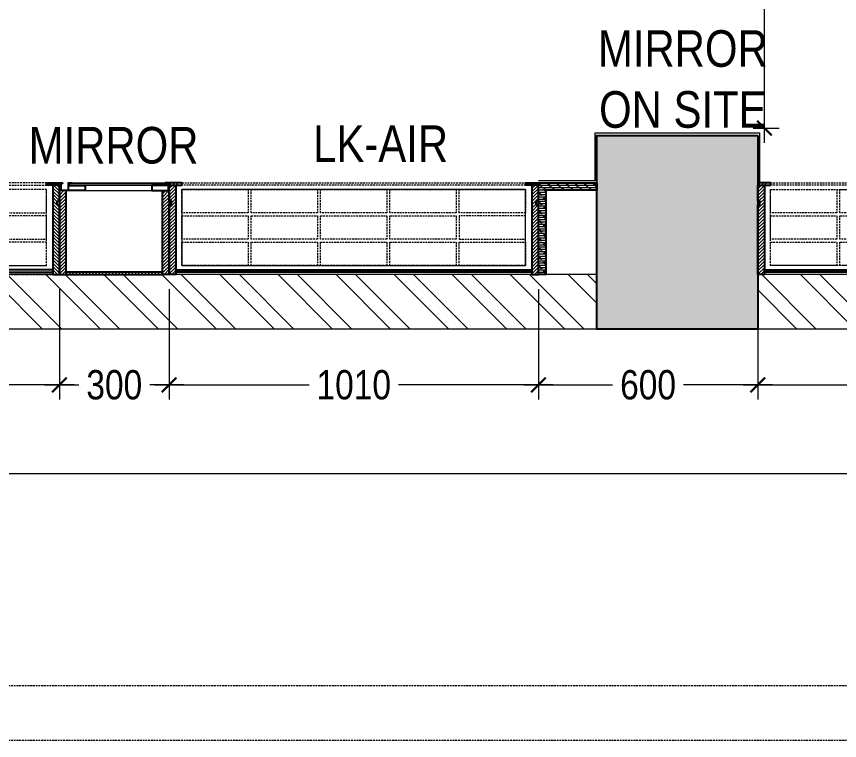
# Model space of a CAD drawing. Extents: x 6455 to 25617, y -919848 to -899772.
# Drawn here: x 12262 to 14513, y -908963 to -906982 of the extents above; entities that cross this region are included whole.
import ezdxf
from ezdxf.lldxf.tags import DXFTag

# ---------------------------------------------------------------- set-up
doc = ezdxf.new("R2010")
doc.units = 0
doc.header["$LTSCALE"] = 40
doc.header["$MEASUREMENT"] = 0
doc.header["$PDMODE"] = 3
doc.linetypes.add('a_p6_plan_L18$0$HIDDEN', pattern=[0.375, 0.25, -0.125])
doc.linetypes.add('HIDDEN2', pattern=[0.1875, 0.125, -0.0625])
for name, color, linetype, lineweight in [('A-WALL-MASY', 1, 'Continuous', 9), ('Column', 243, 'Continuous', 9), ('Column hatch', 8, 'Continuous', 9), ('dimensions', 149, 'Continuous', 5), ('Floor-Unit', 1, 'Continuous', 13), ('IM-ANNO-HATCH', 8, 'Continuous', 5), ('LENS_PARTITION', 21, 'Continuous', 25), ('LENS_TEXT', 31, 'HIDDEN2', 5), ('LN-ELEVATION-1', 81, 'Continuous', 25), ('LN-ELEVATION-2', 103, 'Continuous', 20), ('LN-ELEVATION-3', 125, 'a_p6_plan_L18$0$HIDDEN', 18), ('LN-ELEVATION-4', 145, 'Continuous', 13), ('LN-HATCH', 251, 'Continuous', 0), ('Mirror', 4, 'Continuous', 15), ('wall hatch', 22, 'Continuous', 9)]:
    doc.layers.add(name, color=color, linetype=linetype, lineweight=lineweight)
doc.styles.get("Standard").update_dxf_attribs({"font": 'ARIALN.TTF'})
tags = doc.linetypes.add('DASHED2', pattern=[0.375, 0.25, -0.125]).pattern_tags.tags
tags[6:7] = [DXFTag(74, 4), DXFTag(75, 0), DXFTag(340, '0'), DXFTag(46, 1.0), DXFTag(50, 0.0), DXFTag(44, 0.0), DXFTag(45, 0.0)]
tags[4:5] = [DXFTag(74, 4), DXFTag(75, 0), DXFTag(340, '0'), DXFTag(46, 1.0), DXFTag(50, 0.0), DXFTag(44, 0.0), DXFTag(45, 0.0)]
doc.dimstyles.new('Working', dxfattribs={"dimscale": 0.8, "dimtxt": 100, "dimasz": 50, "dimexe": 50, "dimexo": 50, "dimgap": 25, "dimtad": 0, "dimdec": 0, "dimzin": 0, "dimdsep": 46, "dimtxsty": 'Standard', "dimblk": 'ARCHTICK', "dimcen": 0, "dimdle": 50, "dimclrd": 250, "dimclre": 8, "dimclrt": 7, "dimadec": 0, "dimazin": 0, "dimtfac": 1, "dimtdec": 0, "dimtofl": 0, "dimtmove": 1, "dimatfit": 3, "dimfxl": 3, "dimtolj": 1, "dimlwd": 5, "dimlwe": 0, "dimarcsym": 0})
pattern_1 = [(45, (7858054.0837, 3504049.203), (-4.4901280605, 4.4901280605), [])]
pattern_2 = [(45, (7858558.917, 3503823.203), (-4.4901280605, 4.4901280605), [])]

# ---------------------------------------------------------------- blocks, each defined once
blk = doc.blocks.new('12MM VC PLAN')
at = {"layer": 'LN-HATCH', "ltscale": 0.5}
h = blk.add_hatch(dxfattribs=at)
h.set_pattern_fill('ANSI31', color=256, scale=2)
h.set_pattern_definition([(45, (3760859.753, 1795248.936), (-4.490128061, 4.490128061), [])])
h.paths.add_polyline_path([(-1200, 250), (-1200, 60), (-1194, 60), (-1194, 50), (-1200, 50), (-1200, 6), (-1182, 6), (-1182, 250)])
h = blk.add_hatch(dxfattribs=at)
h.set_pattern_fill('ANSI31', color=256, scale=2)
h.set_pattern_definition(pattern_1)
h.paths.add_polyline_path([(0, 250), (0, 60), (-6, 60), (-6, 50), (0, 50), (0, 6), (-18, 6), (-18, 250)])
h = blk.add_hatch(dxfattribs=at)
h.set_pattern_fill('ANSI31', color=256, scale=2)
h.set_pattern_definition([(45, (7858047.0837, 3504049.203), (-4.4901280605, 4.4901280605), [])])
h.paths.add_polyline_path([(-1165, 6), (-1165, 0), (-1200, 0), (-1200, 6)])
h = blk.add_hatch(dxfattribs=at)
h.set_pattern_fill('ANSI31', color=256, scale=2)
h.set_pattern_definition(pattern_1)
h.paths.add_polyline_path([(-28, 6), (-28, 0), (0, 0), (0, 6)])
at = {"layer": 'LN-ELEVATION-1', "ltscale": 0.5}
for points in [[(-1200, 250), (-1200, 60), (-1194, 60), (-1194, 50), (-1200, 50), (-1200, 6), (-1182, 6), (-1182, 250)], [(0, 250), (0, 60), (-6, 60), (-6, 50), (0, 50), (0, 6), (-18, 6), (-18, 250)], [(-18, 238), (-1182, 238), (-1182, 244), (-18, 244)], [(-1165, 6), (-1165, 0), (-1200, 0), (-1200, 6)], [(-35, 6), (-35, 0), (0, 0), (0, 6)]]:
    blk.add_lwpolyline(points, close=True, dxfattribs=at)
at = {"layer": 'LN-ELEVATION-3', "ltscale": 0.5}
for p, q in [((-1182, 250), (-18, 250)), ((-1165, 6), (-35, 6)), ((-35, 0), (-1165, 0))]:
    blk.add_line(p, q, dxfattribs=at)
for points in [[(-1165, 226), (-35, 226), (-35, 18), (-1165, 18)], [(-1165, 226), (-983.3, 226), (-983.3, 162), (-1165, 162)], [(-975.3, 226), (-793.7, 226), (-793.7, 162), (-975.3, 162)], [(-785.7, 226), (-604, 226), (-604, 162), (-785.7, 162)], [(-596, 226), (-414.3, 226), (-414.3, 162), (-596, 162)], [(-406.3, 226), (-224.7, 226), (-224.7, 162), (-406.3, 162)], [(-216.7, 226), (-35, 226), (-35, 162), (-216.7, 162)], [(-1165, 90), (-983.3, 90), (-983.3, 154), (-1165, 154)], [(-975.3, 154), (-793.7, 154), (-793.7, 90), (-975.3, 90)], [(-785.7, 154), (-604, 154), (-604, 90), (-785.7, 90)], [(-596, 154), (-414.3, 154), (-414.3, 90), (-596, 90)], [(-406.3, 154), (-224.7, 154), (-224.7, 90), (-406.3, 90)], [(-216.7, 154), (-35, 154), (-35, 90), (-216.7, 90)], [(-1165, 82), (-983.3, 82), (-983.3, 18), (-1165, 18)], [(-975.3, 82), (-793.7, 82), (-793.7, 18), (-975.3, 18)], [(-785.7, 82), (-604, 82), (-604, 18), (-785.7, 18)], [(-596, 82), (-414.3, 82), (-414.3, 18), (-596, 18)], [(-406.3, 82), (-224.7, 82), (-224.7, 18), (-406.3, 18)], [(-216.7, 82), (-35, 82), (-35, 18), (-216.7, 18)]]:
    blk.add_lwpolyline(points, close=True, dxfattribs=at)
blk = doc.blocks.new('GFCHGFD')
at = {"layer": 'LN-HATCH', "ltscale": 0.5}
h = blk.add_hatch(dxfattribs=at)
h.set_pattern_fill('ANSI31', color=256, scale=2)
h.set_pattern_definition([(45, (4060076.63, 1708724.648), (-4.4901280605, 4.4901280605), [])])
h.paths.add_polyline_path([(-144.2, 105.2), (-126.2, 105.2), (-126.2, -123.8), (-144.2, -123.8)])
h.paths.add_polyline_path([(-126.2, 99.2), (137.8, 99.2), (137.8, 105.2), (-126.2, 105.2)])
h.paths.add_polyline_path([(155.8, 105.2), (137.8, 105.2), (137.8, -123.8), (155.8, -123.8)])
at = {"layer": 'LN-ELEVATION-1'}
for points in [[(-144.2, 105.2), (-126.2, 105.2), (-126.2, -123.8), (-144.2, -123.8)], [(-126.2, 99.2), (137.8, 99.2), (137.8, 105.2), (-126.2, 105.2)], [(155.8, 105.2), (137.8, 105.2), (137.8, -123.8), (155.8, -123.8)], [(-97.2, -137.8), (-97.2, -123.8), (-142.2, -123.8), (-142.2, -144.8), (-133.2, -144.8), (-133.2, -143.3), (-140.7, -143.3), (-140.7, -137.8)], [(85.8, -137.8), (85.8, -123.8), (130.8, -123.8), (130.8, -144.8), (121.8, -144.8), (121.8, -143.3), (129.3, -143.3), (129.3, -137.8)], [(147.8, -144.8), (147.8, -143.3), (152.3, -143.3), (152.3, -125.3), (130.8, -125.3), (130.8, -123.8), (153.8, -123.8), (153.8, -144.8)]]:
    blk.add_lwpolyline(points, close=True, dxfattribs=at)
at = {"layer": 'LN-ELEVATION-2'}
blk.add_lwpolyline([(-97.2, -137.8), (85.8, -137.8), (85.8, -123.8), (-97.2, -123.8)], close=True, dxfattribs=at)
at = {"layer": 'LN-ELEVATION-4', "ltscale": 0.5}
blk.add_line((121.8, -144.8), (-133.2, -144.8), dxfattribs=at)
at = {"layer": 'Mirror', "lineweight": 0}
blk.add_lwpolyline([(-140.7, -137.8), (129.3, -137.8), (129.3, -143.3), (-140.7, -143.3)], close=True, dxfattribs=at)
blk = doc.blocks.new('A$C1f20e75f')
at = {"linetype": 'HIDDEN2', "lineweight": 0, "transparency": 33554602}
h = blk.add_hatch(color=251, dxfattribs=at)
h.dxf.hatch_style = 1
h.paths.add_polyline_path([(7061.1, 4174.7), (7061.1, 4574.7), (6561.1, 4574.7), (6561.1, 4174.7)])
h.paths.add_polyline_path([(3137.1, 4044.7), (3137.1, 4574.7), (2637.1, 4574.7), (2637.1, 4044.7)])
h.paths.add_polyline_path([(7061.1, -1930.4), (7061.1, -1530.4), (6561.1, -1530.4), (6561.1, -1930.4)])
h.paths.add_polyline_path([(3302.1, -1930.4), (3302.1, -1530.4), (2731.9, -1530.4), (2731.9, -1930.4)])
h.paths.add_polyline_path([(-3104.1, -1930.4), (-3104.1, -1400.4), (-3544.1, -1400.4), (-3544.1, -1930.4)])
h.paths.add_polyline_path([(-3124.1, 4054.7), (-3124.1, 4574.7), (-3564.1, 4574.7), (-3564.1, 4054.7)])
h.paths.add_polyline_path([(-8914.1, 4054.7), (-8914.1, 4574.7), (-9344.1, 4574.7), (-9344.1, 4054.7)])
h.paths.add_polyline_path([(-8914.1, -1930.4), (-8914.1, -1400.4), (-9344.1, -1400.4), (-9344.1, -1930.4)])
at = {"layer": 'Column hatch'}
h = blk.add_hatch(color=256, dxfattribs=at)
h.dxf.hatch_style = 1
h.paths.add_polyline_path([(7061.1, 4174.7), (7061.1, 4574.7), (6561.1, 4574.7), (6561.1, 4174.7)])
h.paths.add_polyline_path([(7061.1, -1930.4), (7061.1, -1530.4), (6561.1, -1530.4), (6561.1, -1930.4)])
h.paths.add_polyline_path([(3302.1, -1930.4), (3302.1, -1530.4), (2731.9, -1530.4), (2731.9, -1930.4)])
h.paths.add_polyline_path([(3137.1, 4044.7), (3137.1, 4574.7), (2637.1, 4574.7), (2637.1, 4044.7)])
h.paths.add_polyline_path([(-3124.1, 4054.7), (-3124.1, 4574.7), (-3564.1, 4574.7), (-3564.1, 4054.7)])
h.paths.add_polyline_path([(-3104.1, -1930.4), (-3104.1, -1400.4), (-3544.1, -1400.4), (-3544.1, -1930.4)])
h.paths.add_polyline_path([(-8914.1, -1930.4), (-8914.1, -1400.4), (-9344.1, -1400.4), (-9344.1, -1930.4)])
h.paths.add_polyline_path([(-8914.1, 4174.7), (-8914.1, 4574.7), (-9344.1, 4574.7), (-9344.1, 4174.7)])
at = {"layer": 'IM-ANNO-HATCH'}
h = blk.add_hatch(dxfattribs=at)
h.set_pattern_fill('CORK', color=256, scale=50)
h.set_pattern_definition([(0, (-23669.2135, 980293.556), (0, 6.25), []), (135, (-23666.088, 980290.431), (-12.49999998, -12.49999998), [8.8388348, -8.8388348]), (135, (-23664.526, 980290.431), (-12.49999998, -12.49999998), [8.8388348, -8.8388348]), (135, (-23662.963, 980290.431), (-12.49999998, -12.49999998), [8.8388348, -8.8388348])])
h.paths.add_polyline_path([(-3544.1, -1530.4), (-3704.1, -1530.4), (-3704.1, -1536.4), (-3704.1, -1580.4), (-3704.1, -1780.4), (-3684.1, -1780.4), (-3684.1, -1550.4), (-3544.1, -1550.4)])
at = {"layer": 'wall hatch'}
h = blk.add_hatch(dxfattribs=at)
h.set_pattern_fill('ANSI32', color=256, scale=300, angle=269.87)
h.set_pattern_definition([(314.87, (-18500075.76, 1626450.15), (79.7298001, 79.36881616), []), (314.87, (-18500075.88, 1626397.12), (79.7298001, 79.36881616), [])])
h.paths.add_polyline_path([(-3564.1, 4424.7), (-3564.1, 4574.7), (-8914.1, 4574.7), (-8914.1, 4424.7)])
h.paths.add_polyline_path([(2637.1, 4424.7), (2637.1, 4574.7), (-3124.1, 4574.7), (-3124.1, 4424.7)])
h.paths.add_polyline_path([(6561.1, 4424.7), (6561.1, 4574.7), (3137.1, 4574.7), (3137.1, 4424.7)])
h.paths.add_polyline_path([(7061.1, 267.7), (7061.1, 4174.7), (6911.1, 4174.7), (6911.1, 267.7)])
h.paths.add_polyline_path([(5550.1, -1930.4), (5550.1, -1705.4), (3302.1, -1705.4), (3302.1, -1930.4)])
h.paths.add_polyline_path([(2731.9, -1930.4), (2731.9, -1780.4), (-3104.1, -1780.4), (-3104.1, -1930.4)])
h.paths.add_polyline_path([(-3544.1, -1930.4), (-3544.1, -1780.4), (-8914.1, -1780.4), (-8914.1, -1930.4)])
at = {"color": 251, "linetype": 'HIDDEN2', "lineweight": 0, "transparency": 33554602}
for p, q in [((6911.1, -2905.4), (-10938.1, -2905.4)), ((7061.1, -3055.4), (-10938.1, -3055.4))]:
    blk.add_line(p, q, dxfattribs=at)
at = {"color": 251, "linetype": 'HIDDEN2', "lineweight": 0, "ltscale": 85, "transparency": 33554602}
blk.add_lwpolyline([(-3104.1, -1400.4), (-3104.1, -1930.4), (-3544.1, -1930.4), (-3544.1, -1400.4)], close=True, dxfattribs=at)
at = {"layer": 'A-WALL-MASY'}
for p, q in [((-3544.1, -1780.4), (-8914.1, -1780.4)), ((2731.9, -1780.4), (-3104.1, -1780.4)), ((7061.1, -1930.4), (-9344.1, -1930.4))]:
    blk.add_line(p, q, dxfattribs=at)
at = {"layer": 'Column', "lineweight": -3, "ltscale": 85}
blk.add_lwpolyline([(-3104.1, -1400.4), (-3104.1, -1930.4), (-3544.1, -1930.4), (-3544.1, -1400.4)], close=True, dxfattribs=at)
at = {"layer": 'LENS_PARTITION'}
blk.add_lwpolyline([(-3704.1, -1780.4), (-3704.1, -1530.4), (-3544.1, -1530.4), (-3544.1, -1550.4), (-3684.1, -1550.4), (-3684.1, -1780.4)], close=True, dxfattribs=at)
at = {"layer": 'Mirror', "lineweight": 0}
for points in [[(-3098.1, -1530.4), (-3098.1, -1394.4), (-3550.1, -1394.4), (-3550.1, -1524.4), (-3704.1, -1524.4)], [(-3104.1, -1530.4), (-3104.1, -1400.4), (-3544.1, -1400.4), (-3544.1, -1530.4), (-3704.1, -1530.4)]]:
    blk.add_lwpolyline(points, dxfattribs=at)
blk = doc.blocks.new('1010MM VC PLAN')
at = {"layer": 'LN-HATCH', "ltscale": 0.5}
h = blk.add_hatch(dxfattribs=at)
h.set_pattern_fill('ANSI31', color=256, scale=2)
h.set_pattern_definition([(45, (3761554.586, 1795022.936), (-4.490128061, 4.490128061), [])])
h.paths.add_polyline_path([(-505.2, 24), (-505.2, -166), (-499.2, -166), (-499.2, -176), (-505.2, -176), (-505.2, -220), (-487.2, -220), (-487.2, 24)])
h = blk.add_hatch(dxfattribs=at)
h.set_pattern_fill('ANSI31', color=256, scale=2)
h.set_pattern_definition(pattern_2)
h.paths.add_polyline_path([(504.8, 24), (504.8, -166), (498.8, -166), (498.8, -176), (504.8, -176), (504.8, -220), (486.8, -220), (486.8, 24)])
h = blk.add_hatch(dxfattribs=at)
h.set_pattern_fill('ANSI31', color=256, scale=2)
h.set_pattern_definition([(45, (7858741.917, 3503823.203), (-4.4901280605, 4.4901280605), [])])
h.paths.add_polyline_path([(-470.2, -220), (-470.2, -226), (-505.2, -226), (-505.2, -220)])
h = blk.add_hatch(dxfattribs=at)
h.set_pattern_fill('ANSI31', color=256, scale=2)
h.set_pattern_definition(pattern_2)
h.paths.add_polyline_path([(476.8, -220), (476.8, -226), (511.8, -226), (511.8, -220)])
at = {"layer": 'LN-ELEVATION-1', "ltscale": 0.5}
for points in [[(-505.2, 24), (-505.2, -166), (-499.2, -166), (-499.2, -176), (-505.2, -176), (-505.2, -220), (-487.2, -220), (-487.2, 24)], [(504.8, 24), (504.8, -166), (498.8, -166), (498.8, -176), (504.8, -176), (504.8, -220), (486.8, -220), (486.8, 24)], [(486.8, 12), (-487.2, 12), (-487.2, 18), (486.8, 18)], [(-470.2, -220), (-470.2, -226), (-505.2, -226), (-505.2, -220)], [(469.8, -220), (469.8, -226), (504.8, -226), (504.8, -220)]]:
    blk.add_lwpolyline(points, close=True, dxfattribs=at)
at = {"layer": 'LN-ELEVATION-2', "ltscale": 0.5}
blk.add_lwpolyline([(470.2, 0), (-470.2, 0), (-470.2, -208), (470.2, -208)], close=True, dxfattribs=at)
at = {"layer": 'LN-ELEVATION-3', "ltscale": 0.5}
for p, q in [((-487.2, 24), (486.8, 24)), ((-470.2, -220), (469.8, -220)), ((469.8, -226), (-470.2, -226))]:
    blk.add_line(p, q, dxfattribs=at)
for points in [[(-470.2, 0), (-288.5, 0), (-288.5, -64), (-470.2, -64)], [(-280.5, 0), (-98.8, 0), (-98.8, -64), (-280.5, -64)], [(-90.8, 0), (90.8, 0), (90.8, -64), (-90.8, -64)], [(98.8, 0), (280.5, 0), (280.5, -64), (98.8, -64)], [(288.5, 0), (470.2, 0), (470.2, -64), (288.5, -64)], [(-470.2, -136), (-288.5, -136), (-288.5, -72), (-470.2, -72)], [(-280.5, -72), (-98.8, -72), (-98.8, -136), (-280.5, -136)], [(-90.8, -72), (90.8, -72), (90.8, -136), (-90.8, -136)], [(98.8, -72), (280.5, -72), (280.5, -136), (98.8, -136)], [(288.5, -72), (470.2, -72), (470.2, -136), (288.5, -136)], [(-470.2, -144), (-288.5, -144), (-288.5, -208), (-470.2, -208)], [(-280.5, -144), (-98.8, -144), (-98.8, -208), (-280.5, -208)], [(-90.8, -144), (90.8, -144), (90.8, -208), (-90.8, -208)], [(98.8, -144), (280.5, -144), (280.5, -208), (98.8, -208)], [(288.5, -144), (470.2, -144), (470.2, -208), (288.5, -208)]]:
    blk.add_lwpolyline(points, close=True, dxfattribs=at)
blk = doc.blocks.new('_ArchTick')
at = {"const_width": 0.15}
blk.add_lwpolyline([(-0.5, -0.5), (0.5, 0.5)], dxfattribs=at)
blk = doc.blocks.new('*D36')
at = {"layer": 'Defpoints', "color": 0, "ltscale": 50, "transparency": 16777216}
for p in [(11179.1, -907687.6), (12379.1, -907687.6), (12379.1, -907990)]:
    blk.add_point(p, dxfattribs=at)
at = {"layer": 'dimensions', "color": 8, "linetype": 'DASHED2', "lineweight": 0, "ltscale": 50, "transparency": 16777216}
for p, q in [((11179.1, -907727.6), (11179.1, -908030)), ((12379.1, -907727.6), (12379.1, -908030))]:
    blk.add_line(p, q, dxfattribs=at)
at = {"layer": 'dimensions', "color": 250, "linetype": 'DASHED2', "lineweight": 5, "ltscale": 50, "transparency": 16777216}
for p, q in [((11139.1, -907990), (11664.4, -907990)), ((12419.1, -907990), (11893.9, -907990))]:
    blk.add_line(p, q, dxfattribs=at)
at = {"layer": 'dimensions', "color": 250, "lineweight": 5, "ltscale": 50, "transparency": 16777216, "xscale": 40, "yscale": 40, "zscale": 40, "rotation": 180}
blk.add_blockref('_ArchTick', (11179.1, -907990), dxfattribs=at)
at = {"layer": 'dimensions', "color": 250, "lineweight": 5, "ltscale": 50, "transparency": 16777216, "xscale": 40, "yscale": 40, "zscale": 40}
blk.add_blockref('_ArchTick', (12379.1, -907990), dxfattribs=at)
at = {"layer": 'dimensions', "color": 7, "ltscale": 50, "transparency": 16777216, "insert": (11779.1, -907990), "char_height": 80, "attachment_point": 5, "bg_fill": 3, "box_fill_scale": 1.25, "bg_fill_color": 9, "bg_fill_true_color": 13158600, "bg_fill_transparency": 0}
blk.add_mtext('\\A1;1200', dxfattribs=at)
blk = doc.blocks.new('*D37')
at = {"layer": 'Defpoints', "color": 0, "ltscale": 50, "transparency": 16777216}
for p in [(12379.1, -907687.6), (12679.1, -907687.6), (12679.1, -907990)]:
    blk.add_point(p, dxfattribs=at)
at = {"layer": 'dimensions', "color": 8, "linetype": 'DASHED2', "lineweight": 0, "ltscale": 50, "transparency": 16777216}
for p, q in [((12379.1, -907727.6), (12379.1, -908030)), ((12679.1, -907727.6), (12679.1, -908030))]:
    blk.add_line(p, q, dxfattribs=at)
at = {"layer": 'dimensions', "color": 250, "linetype": 'DASHED2', "lineweight": 5, "ltscale": 50, "transparency": 16777216}
for p, q in [((12339.1, -907990), (12436.8, -907990)), ((12719.1, -907990), (12621.5, -907990))]:
    blk.add_line(p, q, dxfattribs=at)
at = {"layer": 'dimensions', "color": 250, "lineweight": 5, "ltscale": 50, "transparency": 16777216, "xscale": 40, "yscale": 40, "zscale": 40, "rotation": 180}
blk.add_blockref('_ArchTick', (12379.1, -907990), dxfattribs=at)
at = {"layer": 'dimensions', "color": 250, "lineweight": 5, "ltscale": 50, "transparency": 16777216, "xscale": 40, "yscale": 40, "zscale": 40}
blk.add_blockref('_ArchTick', (12679.1, -907990), dxfattribs=at)
at = {"layer": 'dimensions', "color": 7, "ltscale": 50, "transparency": 16777216, "insert": (12529.1, -907990), "char_height": 80, "attachment_point": 5, "bg_fill": 3, "box_fill_scale": 1.25, "bg_fill_color": 9, "bg_fill_true_color": 13158600, "bg_fill_transparency": 0}
blk.add_mtext('\\A1;300', dxfattribs=at)
blk = doc.blocks.new('*D38')
at = {"layer": 'Defpoints', "color": 0, "ltscale": 50, "transparency": 16777216}
for p in [(12679.1, -907687.6), (13689.1, -907687.6), (13689.1, -907990)]:
    blk.add_point(p, dxfattribs=at)
at = {"layer": 'dimensions', "color": 8, "linetype": 'DASHED2', "lineweight": 0, "ltscale": 50, "transparency": 16777216}
for p, q in [((12679.1, -907727.6), (12679.1, -908030)), ((13689.1, -907727.6), (13689.1, -908030))]:
    blk.add_line(p, q, dxfattribs=at)
at = {"layer": 'dimensions', "color": 250, "linetype": 'DASHED2', "lineweight": 5, "ltscale": 50, "transparency": 16777216}
for p, q in [((12639.1, -907990), (13069.4, -907990)), ((13729.1, -907990), (13298.9, -907990))]:
    blk.add_line(p, q, dxfattribs=at)
at = {"layer": 'dimensions', "color": 250, "lineweight": 5, "ltscale": 50, "transparency": 16777216, "xscale": 40, "yscale": 40, "zscale": 40, "rotation": 180}
blk.add_blockref('_ArchTick', (12679.1, -907990), dxfattribs=at)
at = {"layer": 'dimensions', "color": 250, "lineweight": 5, "ltscale": 50, "transparency": 16777216, "xscale": 40, "yscale": 40, "zscale": 40}
blk.add_blockref('_ArchTick', (13689.1, -907990), dxfattribs=at)
at = {"layer": 'dimensions', "color": 7, "ltscale": 50, "transparency": 16777216, "insert": (13184.1, -907990), "char_height": 80, "attachment_point": 5, "bg_fill": 3, "box_fill_scale": 1.25, "bg_fill_color": 9, "bg_fill_true_color": 13158600, "bg_fill_transparency": 0}
blk.add_mtext('\\A1;1010', dxfattribs=at)
blk = doc.blocks.new('*D39')
at = {"layer": 'Defpoints', "color": 0, "ltscale": 50, "transparency": 16777216}
for p in [(13689.1, -907687.6), (14289.1, -907687.6), (14289.1, -907990)]:
    blk.add_point(p, dxfattribs=at)
at = {"layer": 'dimensions', "color": 8, "linetype": 'DASHED2', "lineweight": 0, "ltscale": 50, "transparency": 16777216}
for p, q in [((13689.1, -907727.6), (13689.1, -908030)), ((14289.1, -907727.6), (14289.1, -908030))]:
    blk.add_line(p, q, dxfattribs=at)
at = {"layer": 'dimensions', "color": 250, "linetype": 'DASHED2', "lineweight": 5, "ltscale": 50, "transparency": 16777216}
for p, q in [((13649.1, -907990), (13896.6, -907990)), ((14329.1, -907990), (14081.7, -907990))]:
    blk.add_line(p, q, dxfattribs=at)
at = {"layer": 'dimensions', "color": 250, "lineweight": 5, "ltscale": 50, "transparency": 16777216, "xscale": 40, "yscale": 40, "zscale": 40, "rotation": 180}
blk.add_blockref('_ArchTick', (13689.1, -907990), dxfattribs=at)
at = {"layer": 'dimensions', "color": 250, "lineweight": 5, "ltscale": 50, "transparency": 16777216, "xscale": 40, "yscale": 40, "zscale": 40}
blk.add_blockref('_ArchTick', (14289.1, -907990), dxfattribs=at)
at = {"layer": 'dimensions', "color": 7, "ltscale": 50, "transparency": 16777216, "insert": (13989.1, -907990), "char_height": 80, "attachment_point": 5, "bg_fill": 3, "box_fill_scale": 1.25, "bg_fill_color": 9, "bg_fill_true_color": 13158600, "bg_fill_transparency": 0}
blk.add_mtext('\\A1;600', dxfattribs=at)
blk = doc.blocks.new('*D40')
at = {"layer": 'Defpoints', "color": 0, "ltscale": 50, "transparency": 16777216}
for p in [(14289.1, -907687.6), (15489.1, -907687.6), (15489.1, -907990)]:
    blk.add_point(p, dxfattribs=at)
at = {"layer": 'dimensions', "color": 8, "linetype": 'DASHED2', "lineweight": 0, "ltscale": 50, "transparency": 16777216}
for p, q in [((14289.1, -907727.6), (14289.1, -908030)), ((15489.1, -907727.6), (15489.1, -908030))]:
    blk.add_line(p, q, dxfattribs=at)
at = {"layer": 'dimensions', "color": 250, "linetype": 'DASHED2', "lineweight": 5, "ltscale": 50, "transparency": 16777216}
for p, q in [((14249.1, -907990), (14774.4, -907990)), ((15529.1, -907990), (15003.9, -907990))]:
    blk.add_line(p, q, dxfattribs=at)
at = {"layer": 'dimensions', "color": 250, "lineweight": 5, "ltscale": 50, "transparency": 16777216, "xscale": 40, "yscale": 40, "zscale": 40, "rotation": 180}
blk.add_blockref('_ArchTick', (14289.1, -907990), dxfattribs=at)
at = {"layer": 'dimensions', "color": 250, "lineweight": 5, "ltscale": 50, "transparency": 16777216, "xscale": 40, "yscale": 40, "zscale": 40}
blk.add_blockref('_ArchTick', (15489.1, -907990), dxfattribs=at)
at = {"layer": 'dimensions', "color": 7, "ltscale": 50, "transparency": 16777216, "insert": (14889.1, -907990), "char_height": 80, "attachment_point": 5, "bg_fill": 3, "box_fill_scale": 1.25, "bg_fill_color": 9, "bg_fill_true_color": 13158600, "bg_fill_transparency": 0}
blk.add_mtext('\\A1;1200', dxfattribs=at)
blk = doc.blocks.new('*D62')
at = {"layer": 'Defpoints', "color": 0, "ltscale": 50, "transparency": 16777216}
for p in [(7979.1, -907837.6), (24454.3, -907837.6), (24454.3, -908232.1)]:
    blk.add_point(p, dxfattribs=at)
at = {"layer": 'dimensions', "color": 8, "linetype": 'DASHED2', "lineweight": 0, "ltscale": 50, "transparency": 16777216}
for p, q in [((7979.1, -907877.6), (7979.1, -908272.1)), ((24454.3, -907877.6), (24454.3, -908272.1))]:
    blk.add_line(p, q, dxfattribs=at)
at = {"layer": 'dimensions', "color": 250, "linetype": 'DASHED2', "lineweight": 5, "ltscale": 50, "transparency": 16777216}
for p, q in [((7939.1, -908232.1), (15845.6, -908232.1)), ((24494.3, -908232.1), (16587.8, -908232.1))]:
    blk.add_line(p, q, dxfattribs=at)
at = {"layer": 'dimensions', "color": 250, "lineweight": 5, "ltscale": 50, "transparency": 16777216, "xscale": 40, "yscale": 40, "zscale": 40, "rotation": 180}
blk.add_blockref('_ArchTick', (7979.1, -908232.1), dxfattribs=at)
at = {"layer": 'dimensions', "color": 250, "lineweight": 5, "ltscale": 50, "transparency": 16777216, "xscale": 40, "yscale": 40, "zscale": 40}
blk.add_blockref('_ArchTick', (24454.3, -908232.1), dxfattribs=at)
at = {"layer": 'dimensions', "color": 7, "ltscale": 50, "transparency": 16777216, "insert": (16216.7, -908232.1), "char_height": 80, "attachment_point": 5, "bg_fill": 3, "box_fill_scale": 1.25, "bg_fill_color": 9, "bg_fill_true_color": 13158600, "bg_fill_transparency": 0}
blk.add_mtext('\\A1;16475 [54\'-0 1/2"]', dxfattribs=at)
blk = doc.blocks.new('*D79')
at = {"layer": 'Defpoints', "color": 0, "ltscale": 50, "transparency": 16777216}
for p in [(13963.1, -906075.3), (14307.5, -906075.3), (14236.8, -907287.6)]:
    blk.add_point(p, dxfattribs=at)
at = {"layer": 'dimensions', "color": 250, "linetype": 'DASHED2', "lineweight": 5, "ltscale": 50, "transparency": 16777216}
for p, q in [((14307.5, -906035.3), (14307.5, -906566.9)), ((14307.5, -907327.6), (14307.5, -906796.1))]:
    blk.add_line(p, q, dxfattribs=at)
at = {"layer": 'dimensions', "color": 8, "linetype": 'DASHED2', "lineweight": 0, "ltscale": 50, "transparency": 16777216}
for p, q in [((14003.1, -906075.3), (14347.5, -906075.3)), ((14276.8, -907287.6), (14347.5, -907287.6))]:
    blk.add_line(p, q, dxfattribs=at)
at = {"layer": 'dimensions', "color": 250, "lineweight": 5, "ltscale": 50, "transparency": 16777216, "xscale": 40, "yscale": 40, "zscale": 40}
for p, rotation in [((14307.5, -906075.3), 90), ((14307.5, -907287.6), 270)]:
    blk.add_blockref('_ArchTick', p, dxfattribs=dict(at, rotation=rotation))
at = {"layer": 'dimensions', "color": 7, "ltscale": 50, "transparency": 16777216, "insert": (14307.5, -906681.5), "char_height": 80, "attachment_point": 5, "rotation": 90, "bg_fill": 3, "box_fill_scale": 1.25, "bg_fill_color": 9, "bg_fill_true_color": 13158600, "bg_fill_transparency": 0}
blk.add_mtext('\\A1;1212', dxfattribs=at)

msp = doc.modelspace()

# ---------------------------------------------------------------- block references
at = {"layer": 'dimensions', "color": 3, "ltscale": 50, "true_color": 0x15f609}
msp.add_blockref('A$C1f20e75f', (17393.2, -905907.2), dxfattribs=at)
at = {"layer": 'Floor-Unit', "ltscale": 0.5, "xscale": -1, "rotation": 180}
msp.add_blockref('12MM VC PLAN', (12379.1, -907437.6), dxfattribs=at)
at = {"layer": 'Floor-Unit', "rotation": 180}
for name, p in [('GFCHGFD', (12535, -907582.4)), ('1010MM VC PLAN', (13184, -907663.6))]:
    msp.add_blockref(name, p, dxfattribs=at)
at = {"layer": 'Floor-Unit', "ltscale": 0.5, "rotation": 180}
msp.add_blockref('12MM VC PLAN', (14289.1, -907437.6), dxfattribs=at)

# ---------------------------------------------------------------- texts
at = {"layer": 'LENS_TEXT', "linetype": 'Continuous', "ltscale": 3, "char_height": 100, "attachment_point": 5}
for s, width, insert in [('MIRROR ON SITE', 566.127, (14084.2, -907153.9)), ('MIRROR ', 395.256, (12527.1, -907335.1)), ('LK-AIR', 395.256, (13257.6, -907330.2))]:
    msp.add_mtext_dynamic_manual_height_columns(s, width=width, gutter_width=1, heights=[0], dxfattribs=dict(at, insert=insert))

# ---------------------------------------------------------------- next in the draw order: dimensions: what is measured, and where the dimension line sits
at = {"layer": 'dimensions', "color": 3, "ltscale": 50, "true_color": 0x15f609}
dim = msp.add_linear_dim(base=(14307.5, -906075.3), p1=(14236.8, -907287.6), p2=(13963.1, -906075.3), angle=90, dimstyle='Working', override={"dimfxl": 500, "dimfxlon": 1, "dimtfill": 1, "dimarcsym": 1}, dxfattribs=at)
dim.commit()
dim.dimension.update_dxf_attribs({"geometry": '*D79', "text_midpoint": (14307.5, -906681.5)})
dim = msp.add_linear_dim(base=(12379.1, -907990), p1=(11179.1, -907687.6), p2=(12379.1, -907687.6), dimstyle='Working', override={"dimfxl": 500, "dimfxlon": 1, "dimtfill": 1, "dimarcsym": 1}, dxfattribs=at)
dim.commit()
dim.dimension.update_dxf_attribs({"geometry": '*D36', "text_midpoint": (11779.1, -907990)})

# ---------------------------------------------------------------- next in the draw order: dimensions: what is measured, and where the dimension line sits
dim = msp.add_linear_dim(base=(12679.1, -907990), p1=(12379.1, -907687.6), p2=(12679.1, -907687.6), dimstyle='Working', override={"dimfxl": 500, "dimfxlon": 1, "dimtfill": 1, "dimarcsym": 1}, dxfattribs=at)
dim.commit()
dim.dimension.update_dxf_attribs({"geometry": '*D37', "text_midpoint": (12529.1, -907990)})

# ---------------------------------------------------------------- next in the draw order: dimensions: what is measured, and where the dimension line sits
dim = msp.add_linear_dim(base=(13689.1, -907990), p1=(12679.1, -907687.6), p2=(13689.1, -907687.6), dimstyle='Working', override={"dimfxl": 500, "dimfxlon": 1, "dimtfill": 1, "dimarcsym": 1}, dxfattribs=at)
dim.commit()
dim.dimension.update_dxf_attribs({"geometry": '*D38', "text_midpoint": (13184.1, -907990)})

# ---------------------------------------------------------------- next in the draw order: dimensions: what is measured, and where the dimension line sits
dim = msp.add_linear_dim(base=(14289.1, -907990), p1=(13689.1, -907687.6), p2=(14289.1, -907687.6), dimstyle='Working', override={"dimfxl": 500, "dimfxlon": 1, "dimtfill": 1, "dimarcsym": 1}, dxfattribs=at)
dim.commit()
dim.dimension.update_dxf_attribs({"geometry": '*D39', "text_midpoint": (13989.1, -907990)})

# ---------------------------------------------------------------- next in the draw order: dimensions: what is measured, and where the dimension line sits
dim = msp.add_linear_dim(base=(15489.1, -907990), p1=(14289.1, -907687.6), p2=(15489.1, -907687.6), dimstyle='Working', override={"dimfxl": 500, "dimfxlon": 1, "dimtfill": 1, "dimarcsym": 1}, dxfattribs=at)
dim.commit()
dim.dimension.update_dxf_attribs({"geometry": '*D40', "text_midpoint": (14889.1, -907990)})

# ---------------------------------------------------------------- next in the draw order: dimensions: what is measured, and where the dimension line sits
at = {"layer": 'dimensions', "ltscale": 50}
dim = msp.add_linear_dim(base=(24454.3, -908232.1), p1=(7979.1, -907837.6), p2=(24454.3, -907837.6), dimstyle='Working', override={"dimfxl": 500, "dimfxlon": 1, "dimtfill": 1, "dimarcsym": 1}, dxfattribs=at)
dim.commit()
dim.dimension.update_dxf_attribs({"geometry": '*D62', "text_midpoint": (16216.7, -908232.1)})

doc.saveas('drawing.dxf')
